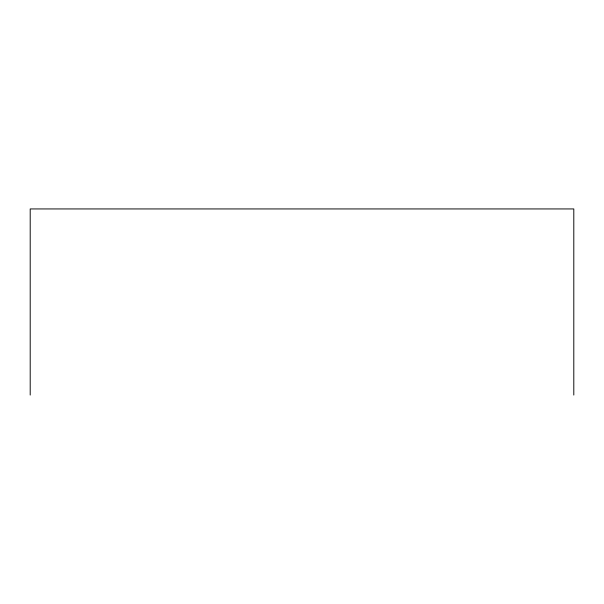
<?xml version="1.0" encoding="UTF-8"?>
<svg xmlns="http://www.w3.org/2000/svg" width="604" height="604" viewBox="0 0 604 604"><rect width="100%" height="100%" fill="white"/><g stroke="black" fill="none" stroke-linecap="round" stroke-linejoin="round"><path stroke-width="0.91" d="M573.8 395.061L573.8 208.939L30.2 208.939L30.2 395.061"/></g></svg>
